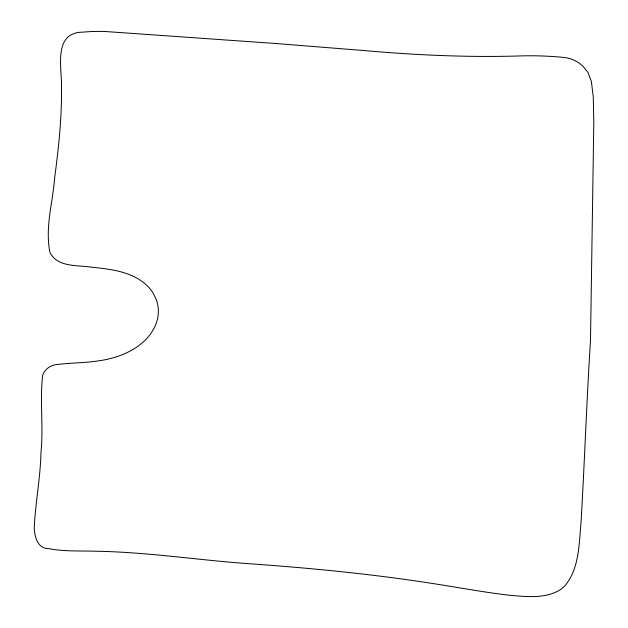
<?xml version="1.0" encoding="UTF-8"?>
<svg xmlns="http://www.w3.org/2000/svg" width="628" height="628" viewBox="0 0 628 628"><rect width="100%" height="100%" fill="white"/><g stroke="black" fill="none" stroke-linecap="round" stroke-linejoin="round"><path stroke-width="0.94" d="M61.481 88.901C61.85 118.676 58.545 148.334 54.675 177.81C52.768 202.577 44.855 227.752 49.973 252.574C57.698 267.552 77.291 264.945 91.523 267.19C111.564 269.224 133.897 271.736 148.585 287.137A39.36 39.36 0 0 1 153.114 293.072L156.325 299.642A33.48 33.48 0 0 1 158.044 306.637A35.718 35.718 0 0 1 158.358 311.527A34.721 34.721 0 0 1 157.534 318.922C150.932 344.921 122.955 357.599 98.494 360.849C84.953 363 71.145 362.717 57.548 364.491C50.962 364.782 44.619 369.076 42.61 375.45C39.776 401.041 43.575 426.946 40.961 452.639C40.42 477.994 35.309 502.997 34.242 528.266C34.705 537.144 37.837 548.903 48.827 548.644C64.598 551.698 80.745 550.701 96.712 551.258C148.585 552.138 199.924 560.404 251.632 563.889C313.223 568.293 374.759 574.353 435.769 584.001C460.74 587.847 485.593 592.573 510.713 595.368C526.272 596.671 543.016 598.578 557.491 591.317A28.81 28.81 0 0 0 564.949 585.791C579.267 568.607 578.992 544.468 580.971 523.344C584.59 462.357 586.607 401.284 590.508 340.313L593.805 121.746L593.287 97.23L591.403 81.577L587.989 72.526L582.674 65.846L578.38 62.565L573.835 60.076A31.376 31.376 0 0 0 566.566 57.823L564.023 57.462A337.511 337.511 0 0 0 522.339 55.876C470.129 57.556 417.903 55.272 365.889 50.695L275.645 43.497L106.791 31.612A160.352 160.352 0 0 0 83.61 32.099C51.881 32.012 62.462 69.049 61.481 88.901"/></g></svg>
